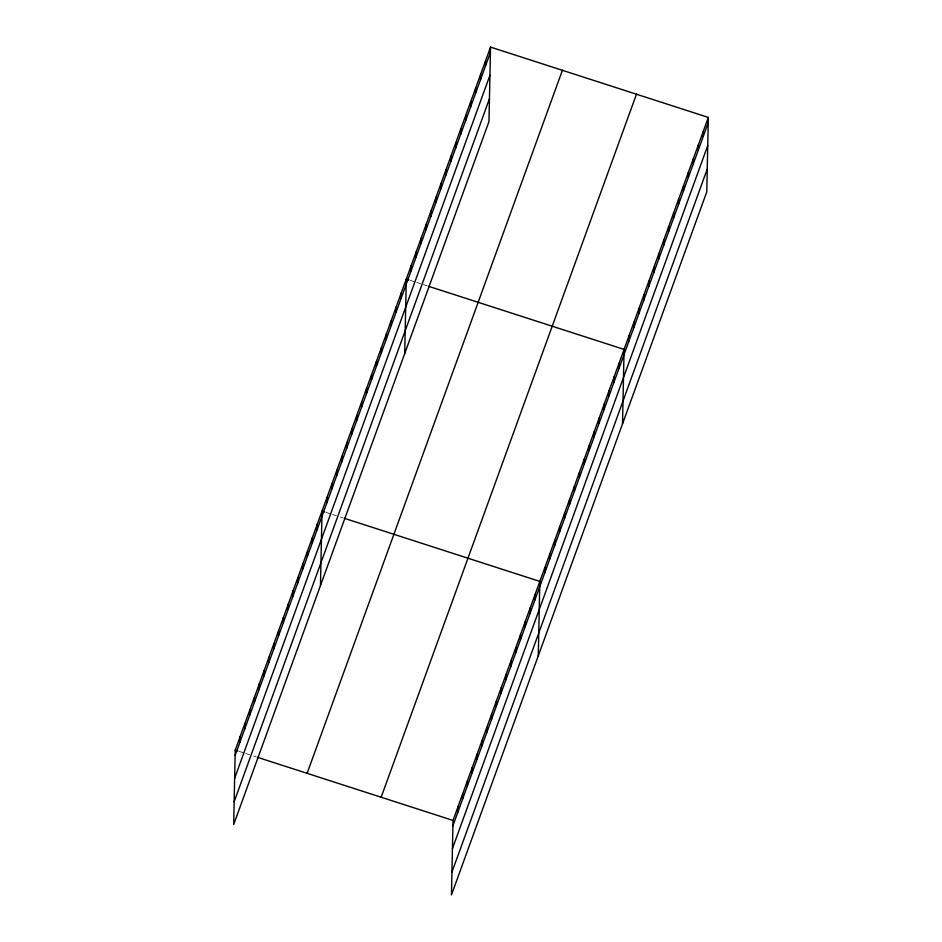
<?xml version="1.0" encoding="UTF-8"?>
<svg xmlns="http://www.w3.org/2000/svg" width="942" height="942" viewBox="0 0 942 942"><rect width="100%" height="100%" fill="white"/><g stroke="black" fill="none" stroke-linecap="round" stroke-linejoin="round"><path stroke-width="0.71" stroke-dasharray="4.71 3.53" d="M410.206 280.363L415.434 282.047M416.741 282.47L420.662 283.742M423.276 284.578L427.197 285.85M325.956 512.354L331.184 514.049M332.491 514.473L336.412 515.733M340.333 517.005L342.947 517.841M239.15 751.386L244.378 753.07M245.685 753.494L249.606 754.766M253.528 756.026L256.142 756.873"/><path stroke-width="1.41" d="M490.535 47.1L235.229 750.115L233.675 824.58L488.969 121.565L490.535 47.1L708.325 117.42L706.771 191.885L451.465 894.9L453.031 820.435L708.325 117.42M239.939 742.178L240.057 736.844M244.767 728.896L244.873 723.562M249.583 715.626L249.701 710.28M254.411 702.343L254.517 696.998M259.227 689.061L259.344 683.727M264.054 675.779L264.16 670.445M268.87 662.509L268.988 657.163M273.698 649.226L273.804 643.881M278.514 635.944L278.632 630.61M283.342 622.662L283.448 617.328M288.17 609.392L288.276 604.046M292.986 596.109L293.103 590.764M297.813 582.827L297.919 577.493M302.629 569.545L302.747 564.211M307.457 556.275L307.563 550.929M312.273 542.992L312.391 537.647M317.101 529.71L317.207 524.376M320.468 585.559L322.034 511.094L324.649 511.942M326.874 502.781L326.992 497.447M331.831 489.133L331.949 483.799M336.789 475.486L336.895 470.152M341.746 461.839L341.852 456.505M346.703 448.204L346.809 442.858M351.66 434.556L351.766 429.211M356.618 420.909L356.724 415.563M361.563 407.262L361.681 401.916M366.52 393.615L366.638 388.269M371.478 379.967L371.595 374.622M376.435 366.32L376.553 360.974M381.392 352.673L381.498 347.327M386.35 339.026L386.455 333.68M391.307 325.379L391.413 320.033M396.264 311.731L396.37 306.385M401.21 298.084L401.327 292.738M404.719 353.556L406.285 279.091L408.899 279.939M411.124 270.79L411.242 265.444M416.081 257.142L416.199 251.808M421.039 243.495L421.145 238.161M425.996 229.848L426.102 224.514M430.953 216.201L431.059 210.867M435.91 202.554L436.016 197.219M440.868 188.906L440.974 183.572M445.813 175.259L445.931 169.925M450.771 161.612L450.888 156.278M455.728 147.965L455.846 142.631M460.685 134.317L460.803 128.983M465.642 120.67L465.748 115.336M470.6 107.023L470.706 101.689M457.741 812.499L457.847 807.164M475.557 93.376L475.663 88.042M462.557 799.216L462.675 793.882M480.514 79.729L480.62 74.394M467.385 785.946L467.491 780.6M485.46 66.081L485.577 60.747M472.201 772.664L472.319 767.318M477.029 759.382L477.135 754.047M481.845 746.099L481.963 740.765M486.673 732.829L486.778 727.483M491.488 719.547L491.606 714.201M496.316 706.264L496.434 700.93M501.144 692.982L501.25 687.648M505.96 679.712L506.078 674.366M510.788 666.43L510.894 661.084M515.604 653.147L515.721 647.813M520.431 639.865L520.537 634.531M525.247 626.595L525.365 621.249M530.075 613.313L530.181 607.967M534.891 600.03L535.009 594.696M538.271 655.879L539.825 581.414L344.242 518.265M544.676 573.101L544.782 567.767M549.633 559.454L549.739 554.12M554.591 545.807L554.697 540.472M559.536 532.159L559.654 526.825M564.493 518.512L564.611 513.178M569.451 504.877L569.569 499.531M574.408 491.229L574.526 485.884M579.365 477.582L579.483 472.236M584.323 463.935L584.429 458.589M589.28 450.288L589.386 444.942M594.237 436.641L594.343 431.295M599.194 422.993L599.3 417.647M604.14 409.346L604.258 404M609.097 395.699L609.215 390.353M614.054 382.052L614.172 376.706M619.012 368.404L619.129 363.059M622.521 423.876L624.075 349.411L428.492 286.274M628.926 341.11L629.032 335.764M633.884 327.463L633.99 322.129M638.841 313.816L638.947 308.481M643.786 300.168L643.904 294.834M648.744 286.521L648.861 281.187M653.701 272.874L653.819 267.54M658.658 259.227L658.776 253.893M663.615 245.579L663.733 240.245M668.573 231.932L668.679 226.598M673.53 218.285L673.636 212.951M678.487 204.638L678.593 199.304M683.445 190.99L683.551 185.656M688.39 177.343L688.508 172.009M693.347 163.696L693.465 158.362M698.305 150.049L698.422 144.715M703.262 136.402L703.38 131.068M235.123 755.46L490.417 52.434M234.64 778.269L489.946 75.254M234.146 801.772L489.451 98.745M307.104 773.323L562.409 70.309M381.157 797.238L636.462 94.212M452.914 825.781L708.219 122.754M452.443 848.589L707.736 145.574M451.948 872.092L707.254 169.065M235.229 750.115L237.843 750.962M257.449 757.297L453.031 820.435"/></g></svg>
